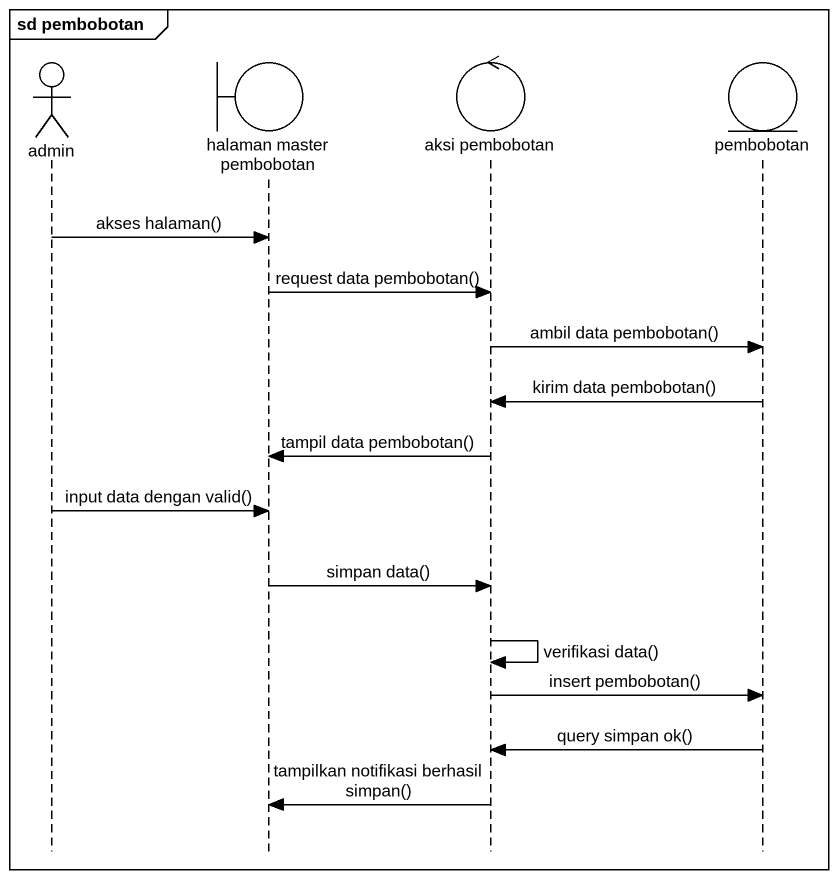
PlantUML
@startuml
mainframe sd pembobotan
hide footbox
actor admin
boundary "halaman master pembobotan" as halaman_master_pembobotan
control "aksi pembobotan" as aksi_pembobotan
entity pembobotan

admin -> halaman_master_pembobotan : akses halaman()
halaman_master_pembobotan -> aksi_pembobotan : request data pembobotan()
aksi_pembobotan -> pembobotan : ambil data pembobotan()
pembobotan -> aksi_pembobotan : kirim data pembobotan()
aksi_pembobotan -> halaman_master_pembobotan : tampil data pembobotan()
admin -> halaman_master_pembobotan : input data dengan valid()
halaman_master_pembobotan -> aksi_pembobotan : simpan data()
aksi_pembobotan -> aksi_pembobotan : verifikasi data()
aksi_pembobotan -> pembobotan : insert pembobotan()
pembobotan -> aksi_pembobotan : query simpan ok()
aksi_pembobotan -> halaman_master_pembobotan : tampilkan notifikasi berhasil simpan()
@enduml
